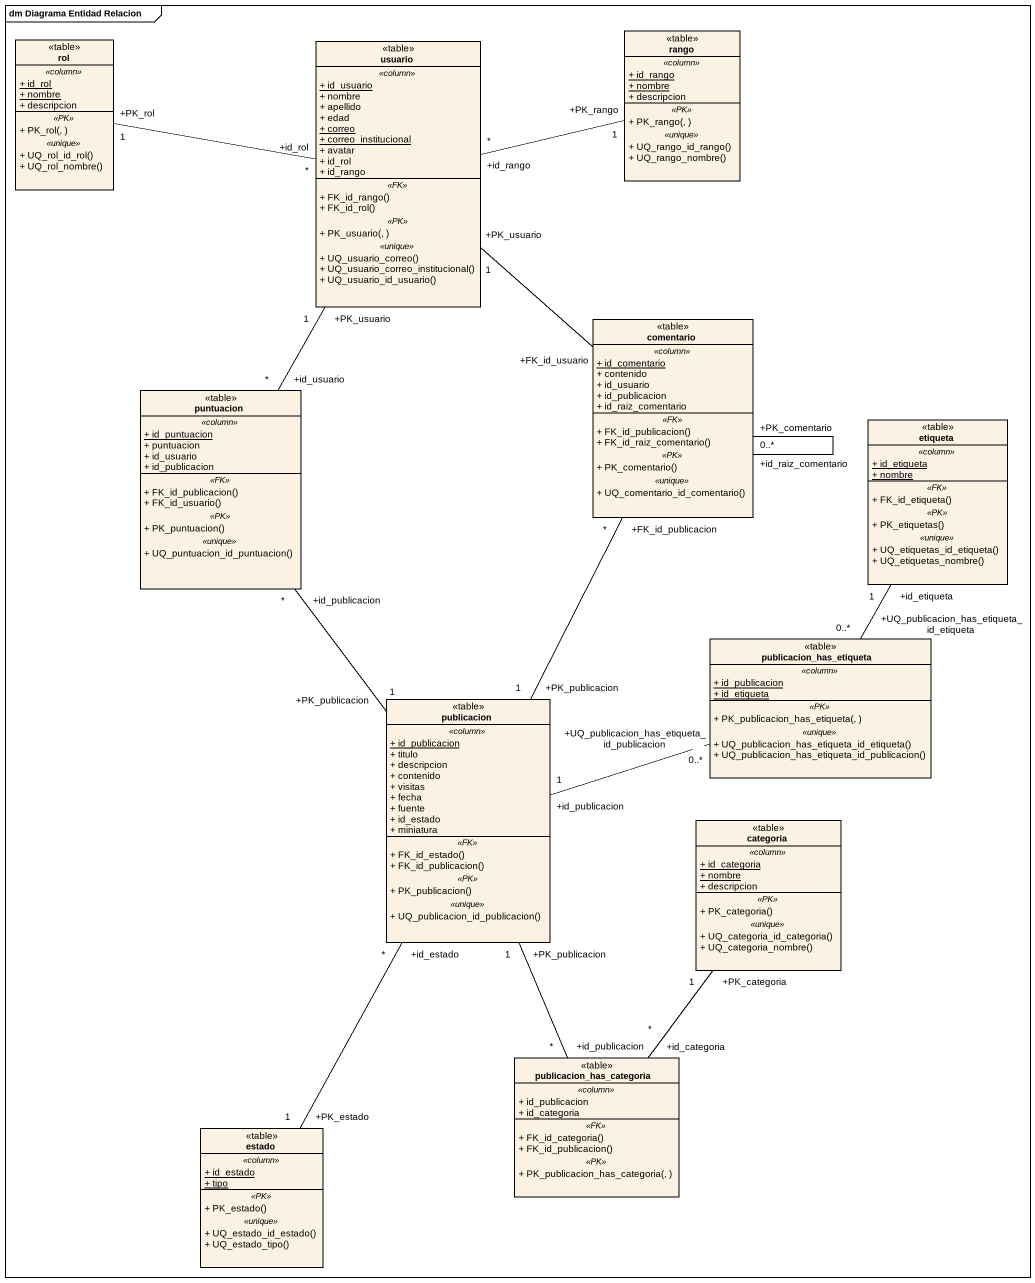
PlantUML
@startuml
mainframe dm Diagrama Entidad Relacion
hide circle
hide empty members
skinparam classAttributeIconSize 0
class rol <<table>> {
  .. <<column>> ..
  {static} + id_rol
  {static} + nombre
  + descripcion
  .. <<PK>> ..
  + PK_rol(, )
  .. <<unique>> ..
  + UQ_rol_id_rol()
  + UQ_rol_nombre()
}
class usuario <<table>> {
  .. <<column>> ..
  {static} + id_usuario
  + nombre
  + apellido
  + edad
  {static} + correo
  {static} + correo_institucional
  + avatar
  + id_rol
  + id_rango
  .. <<FK>> ..
  + FK_id_rango()
  + FK_id_rol()
  .. <<PK>> ..
  + PK_usuario(, )
  .. <<unique>> ..
  + UQ_usuario_correo()
  + UQ_usuario_correo_institucional()
  + UQ_usuario_id_usuario()
}
class rango <<table>> {
  .. <<column>> ..
  {static} + id_rango
  {static} + nombre
  + descripcion
  .. <<PK>> ..
  + PK_rango(, )
  .. <<unique>> ..
  + UQ_rango_id_rango()
  + UQ_rango_nombre()
}
class comentario <<table>> {
  .. <<column>> ..
  {static} + id_comentario
  + contenido
  + id_usuario
  + id_publicacion
  + id_raiz_comentario
  .. <<FK>> ..
  + FK_id_publicacion()
  + FK_id_raiz_comentario()
  .. <<PK>> ..
  + PK_comentario()
  .. <<unique>> ..
  + UQ_comentario_id_comentario()
}
class puntuacion <<table>> {
  .. <<column>> ..
  {static} + id_puntuacion
  + puntuacion
  + id_usuario
  + id_publicacion
  .. <<FK>> ..
  + FK_id_publicacion()
  + FK_id_usuario()
  .. <<PK>> ..
  + PK_puntuacion()
  .. <<unique>> ..
  + UQ_puntuacion_id_puntuacion()
}
class etiqueta <<table>> {
  .. <<column>> ..
  {static} + id_etiqueta
  {static} + nombre
  .. <<FK>> ..
  + FK_id_etiqueta()
  .. <<PK>> ..
  + PK_etiquetas()
  .. <<unique>> ..
  + UQ_etiquetas_id_etiqueta()
  + UQ_etiquetas_nombre()
}
class publicacion_has_etiqueta <<table>> {
  .. <<column>> ..
  {static} + id_publicacion
  {static} + id_etiqueta
  .. <<PK>> ..
  + PK_publicacion_has_etiqueta(, )
  .. <<unique>> ..
  + UQ_publicacion_has_etiqueta_id_etiqueta()
  + UQ_publicacion_has_etiqueta_id_publicacion()
}
class publicacion <<table>> {
  .. <<column>> ..
  {static} + id_publicacion
  + titulo
  + descripcion
  + contenido
  + visitas
  + fecha
  + fuente
  + id_estado
  + miniatura
  .. <<FK>> ..
  + FK_id_estado()
  + FK_id_publicacion()
  .. <<PK>> ..
  + PK_publicacion()
  .. <<unique>> ..
  + UQ_publicacion_id_publicacion()
}
class categoria <<table>> {
  .. <<column>> ..
  {static} + id_categoria
  {static} + nombre
  + descripcion
  .. <<PK>> ..
  + PK_categoria()
  .. <<unique>> ..
  + UQ_categoria_id_categoria()
  + UQ_categoria_nombre()
}
class publicacion_has_categoria <<table>> {
  .. <<column>> ..
  + id_publicacion
  + id_categoria
  .. <<FK>> ..
  + FK_id_categoria()
  + FK_id_publicacion()
  .. <<PK>> ..
  + PK_publicacion_has_categoria(, )
}
class estado <<table>> {
  .. <<column>> ..
  {static} + id_estado
  {static} + tipo
  .. <<PK>> ..
  + PK_estado()
  .. <<unique>> ..
  + UQ_estado_id_estado()
  + UQ_estado_tipo()
}
usuario "+id_rol\n*" -left- "+PK_rol\n1" rol
usuario "+id_rango\n*" -right- "+PK_rango\n1" rango
comentario "+FK_id_usuario" -up- "+PK_usuario\n1" usuario
comentario "+id_raiz_comentario\n0..*" -- "+PK_comentario" comentario
comentario "+FK_id_publicacion\n*" -- "+PK_publicacion\n1" publicacion
puntuacion "+id_usuario\n*" -up- "+PK_usuario\n1" usuario
puntuacion "+id_publicacion\n*" -- "+PK_publicacion\n1" publicacion
etiqueta "+id_etiqueta\n1" -- "+UQ_publicacion_has_etiqueta_id_etiqueta\n0..*" publicacion_has_etiqueta
publicacion "+id_publicacion\n1" -right- "+UQ_publicacion_has_etiqueta_id_publicacion\n0..*" publicacion_has_etiqueta
publicacion "+id_estado\n*" -- "+PK_estado\n1" estado
publicacion_has_categoria "+id_publicacion\n*" -up- "+PK_publicacion\n1" publicacion
publicacion_has_categoria "+id_categoria\n*" -up- "+PK_categoria\n1" categoria
@enduml
